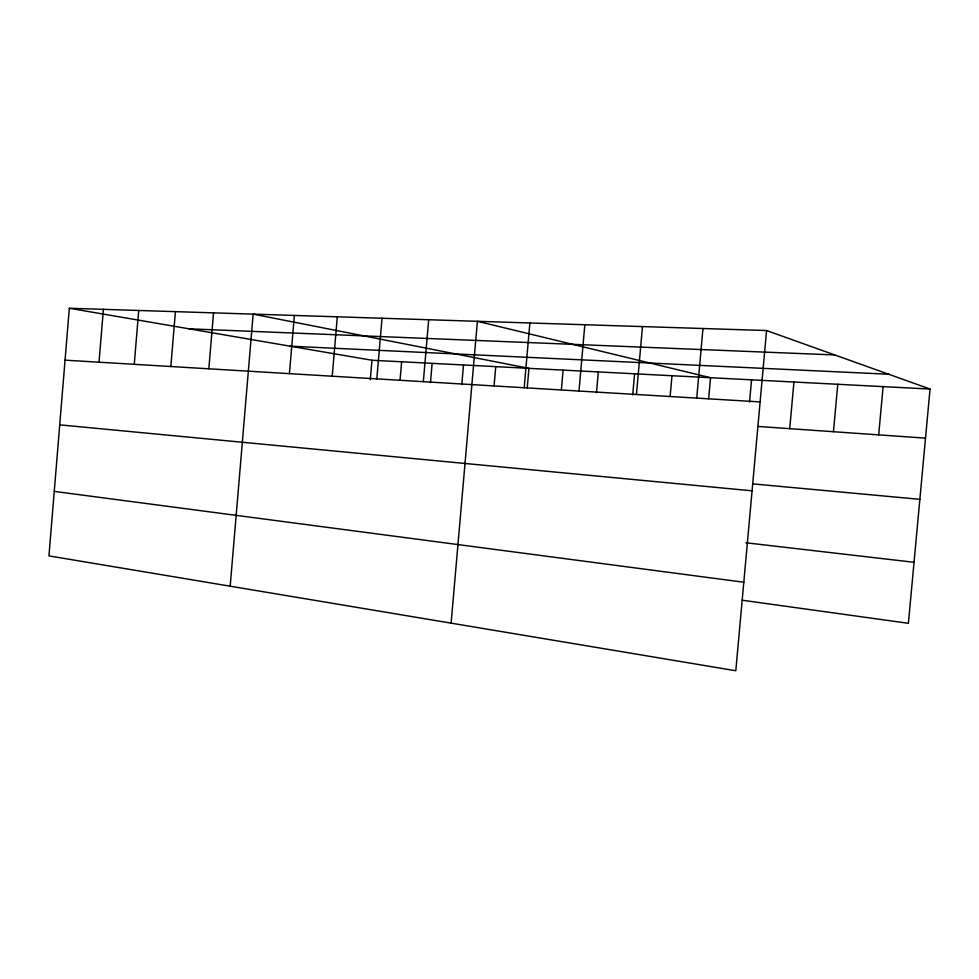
<?xml version="1.0" encoding="UTF-8"?>
<svg xmlns="http://www.w3.org/2000/svg" width="979" height="979" viewBox="0 0 979 979"><rect width="100%" height="100%" fill="white"/><g stroke="black" fill="none" stroke-linecap="round" stroke-linejoin="round"><path stroke-width="1.47" d="M69.325 308.25L48.95 555.888L735.804 670.75L766.569 330.547L69.325 308.25L371.959 360.248L930.05 389.042L908.402 623.305L742.266 600.225M99.026 362.193L103.395 309.34M134.258 364.31L138.737 310.465M170.835 366.513L175.425 311.64M208.833 368.789L213.532 312.852M230.187 586.201L253.157 314.124L528.941 368.349L527.24 387.782M289.441 373.635L294.373 315.446M332.224 376.205L337.302 316.817M370.282 379.766L371.959 360.248M376.817 378.885L382.03 318.248M400.056 380.036L401.635 361.777M423.332 381.688L428.692 319.741M430.454 382.667L432.131 363.356M461.782 384.563L463.495 364.971M451.111 623.146L477.397 321.296L710.546 377.71L708.649 398.783M494.077 385.799L495.753 366.635M524.193 387.745L529.872 322.972M561.383 389.838L563.121 370.111M578.981 391.037L584.83 324.734M596.48 392.738L598.316 371.922M632.715 394.929L634.588 373.794M636.423 394.488L642.469 326.57M670.125 396.471L671.973 375.728M696.73 398.11L702.971 328.516M749.559 402.026L751.554 379.828M789.71 428.667L793.945 382.018M833.447 431.715L837.779 384.282M878.677 434.872L883.119 386.619M189.069 328.822L834.769 354.949M290.151 346.187L888.663 374.235M65.055 360.162L760.12 401.916M757.991 426.452L925.51 438.139M752.79 483.871L919.856 499.339M59.731 424.849L752.068 490.822M745.949 542.782L914.043 562.289M54.261 491.397L743.807 582.224M766.569 330.547L930.05 389.042"/></g></svg>
